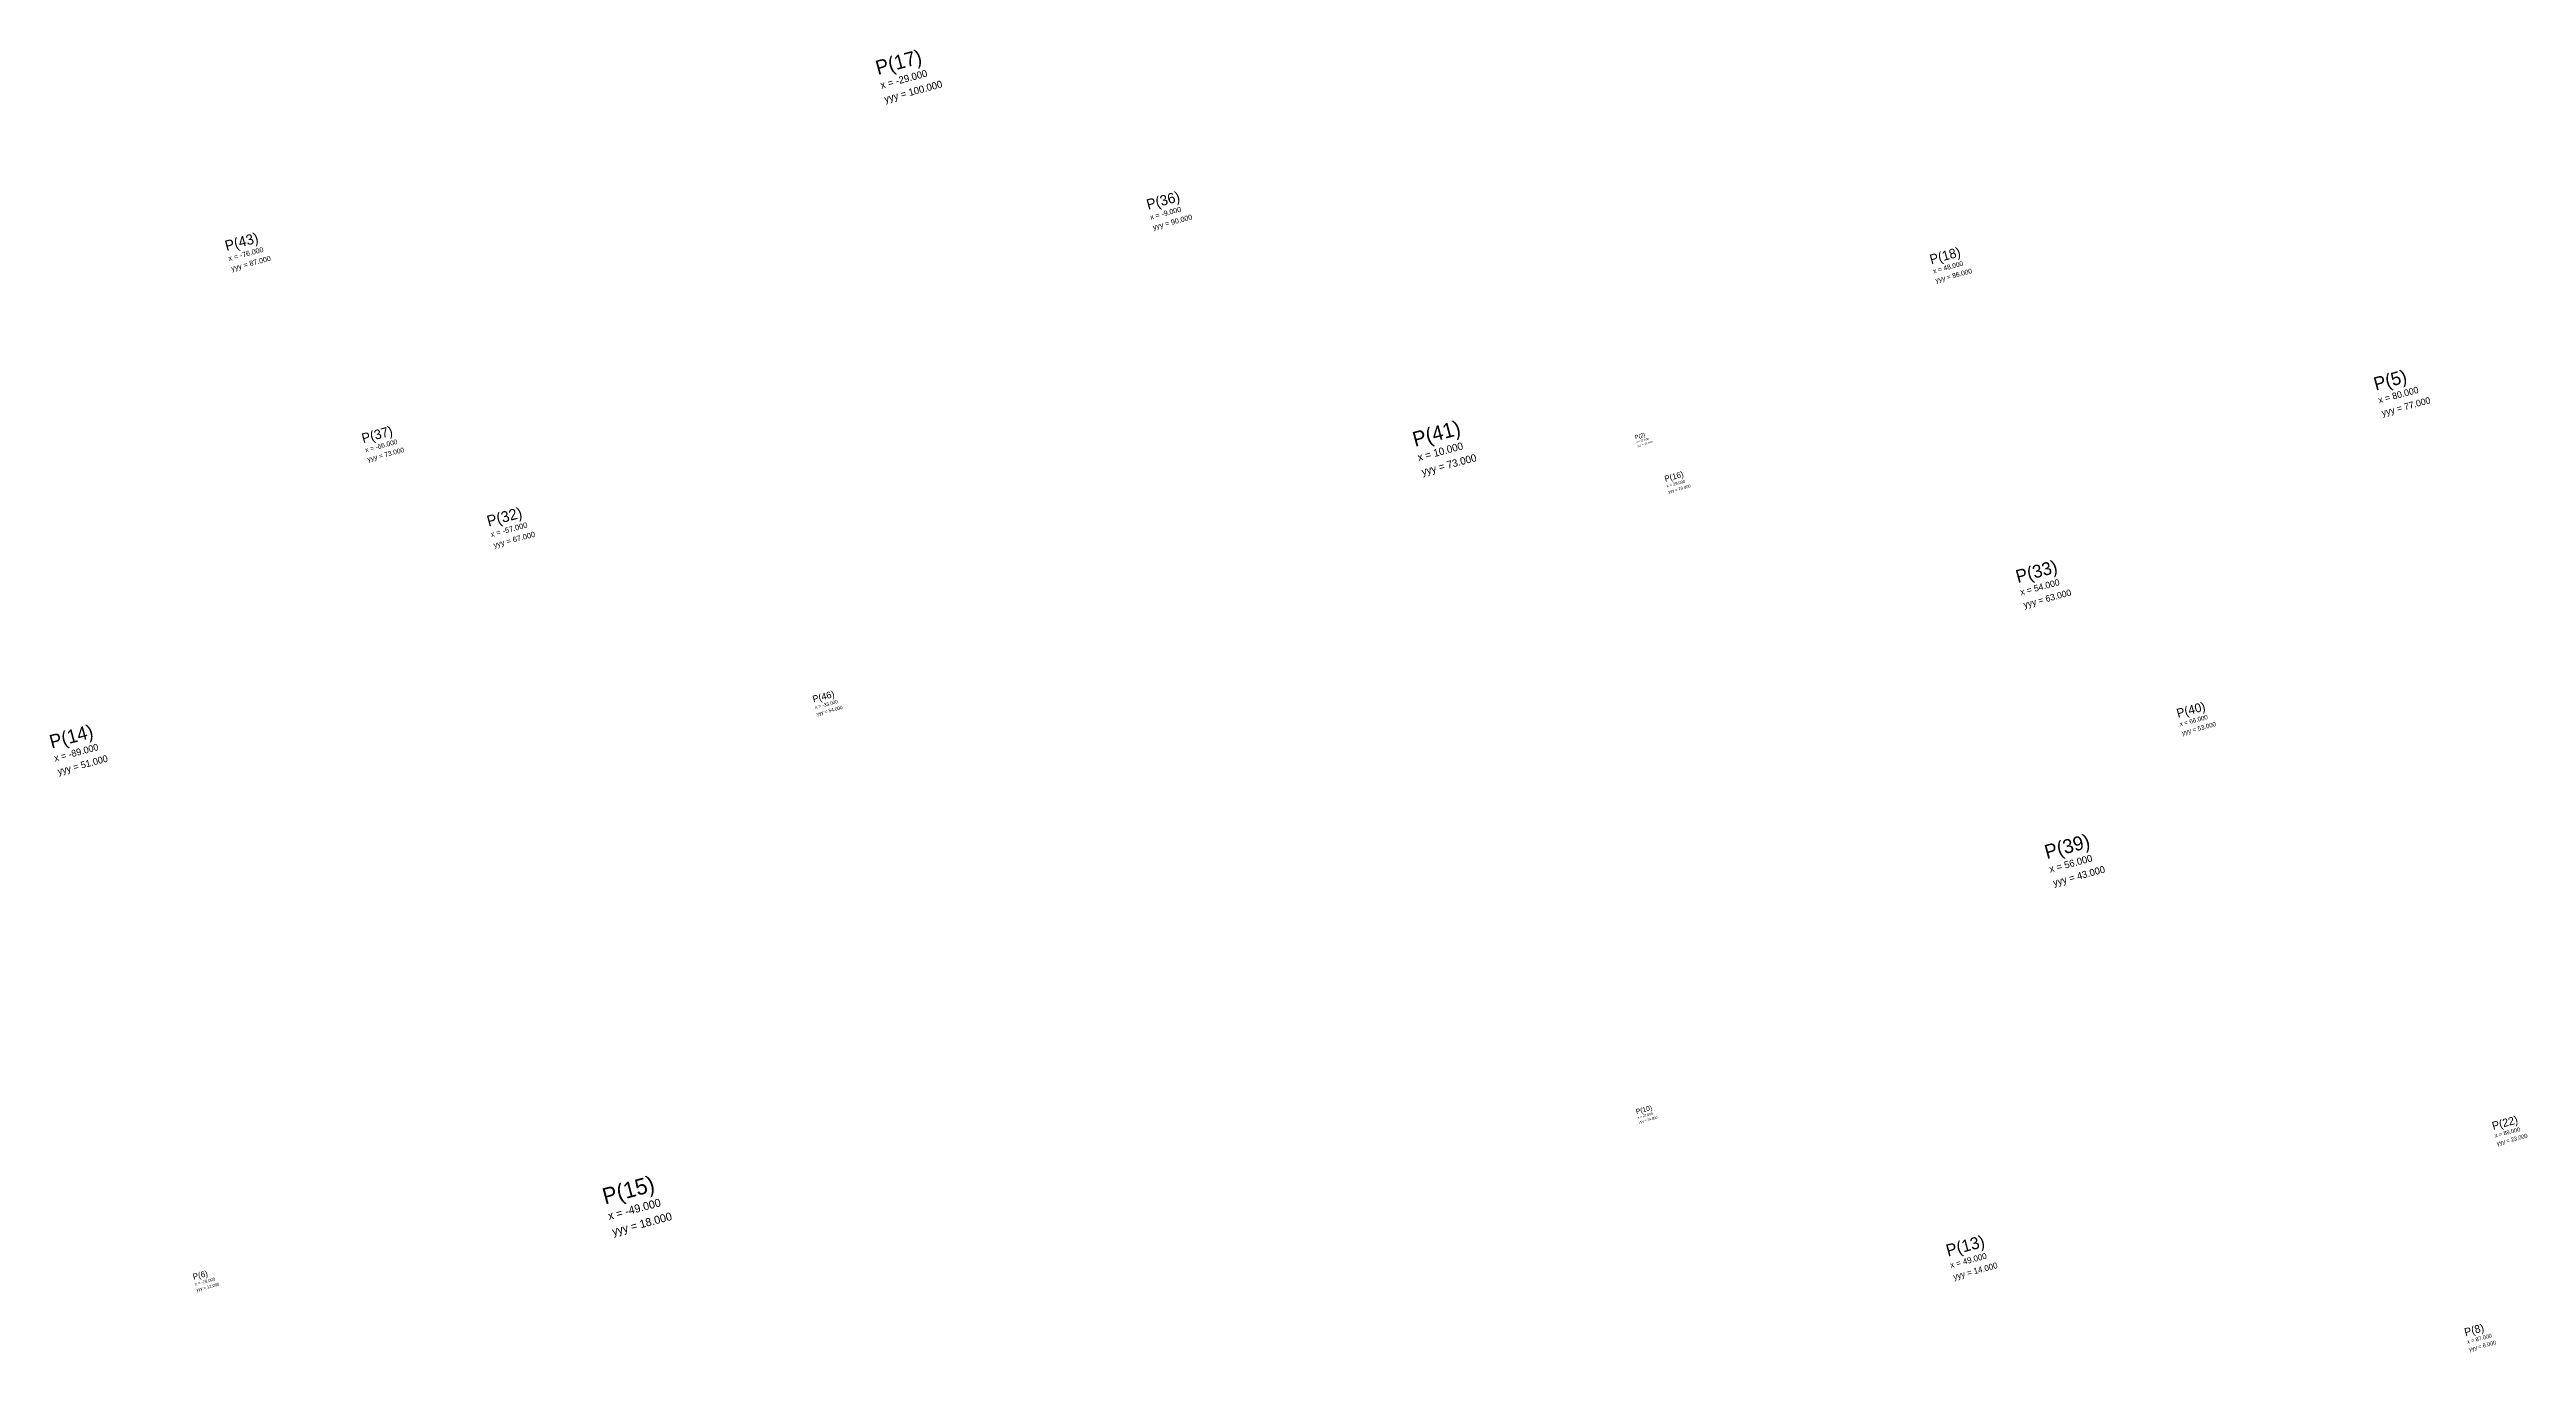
# Model space of a CAD drawing. Header units: metres. Extents: x -89 to 105, y -95 to 101.
# Drawn here: x -87.9 to 92.1, y 6.4 to 101.1 of the extents above; entities that cross this region are included whole.
import ezdxf

# ---------------------------------------------------------------- set-up
doc = ezdxf.new("R2010")
doc.units = ezdxf.units.M

# ---------------------------------------------------------------- blocks, each defined once
blk = doc.blocks.new('FLAG')
at = {"color": 3}
blk.add_attdef('NAME', (0.5, -0.5), '', height=0.5, dxfattribs=at)
at = {"color": 4}
for tag, p in [('XPOS', (0.5, -1)), ('YPOS', (0.5, -1.5))]:
    blk.add_attdef(tag, p, '', height=0.25, dxfattribs=at)

msp = doc.modelspace()

# ---------------------------------------------------------------- block references
at = {"rotation": 15}
for p, xscale, yscale, zscale, values in [((-29, 100), 2.0773803457653246, 2.0773803457653246, 2.0773803457653246, {'NAME': 'P(17)', 'XPOS': 'x = -29.000', 'YPOS': 'yyy = 100.000'}), ((-9, 90), 1.504105160810859, 1.504105160810859, 1.504105160810859, {'NAME': 'P(36)', 'XPOS': 'x = -9.000', 'YPOS': 'yyy = 90.000'}), ((-76, 87), 1.5064061480084348, 1.5064061480084348, 1.5064061480084348, {'NAME': 'P(43)', 'XPOS': 'x = -76.000', 'YPOS': 'yyy = 87.000'}), ((48, 86), 1.3897318580820905, 1.3897318580820905, 1.3897318580820905, {'NAME': 'P(18)', 'XPOS': 'x = 48.000', 'YPOS': 'yyy = 86.000'}), ((80, 77), 1.9164696432293054, 1.9164696432293054, 1.9164696432293054, {'NAME': 'P(5)', 'XPOS': 'x = 80.000', 'YPOS': 'yyy = 77.000'}), ((10, 73), 2.1564045055926346, 2.1564045055926346, 2.1564045055926346, {'NAME': 'P(41)', 'XPOS': 'x = 10.000', 'YPOS': 'yyy = 73.000'}), ((-66, 73), 1.3957840696970418, 1.3957840696970418, 1.3957840696970418, {'NAME': 'P(37)', 'XPOS': 'x = -66.000', 'YPOS': 'yyy = 73.000'}), ((27, 73), 0.5806075593790858, 0.5806075593790858, 0.5806075593790858, {'NAME': 'P(2)', 'XPOS': 'x = 27.000', 'YPOS': 'yyy = 73.000'}), ((29, 70), 0.861490642402037, 0.861490642402037, 0.861490642402037, {'NAME': 'P(16)', 'XPOS': 'x = 29.000', 'YPOS': 'yyy = 70.000'}), ((-57, 67), 1.5864228446228088, 1.5864228446228088, 1.5864228446228088, {'NAME': 'P(32)', 'XPOS': 'x = -57.000', 'YPOS': 'yyy = 67.000'}), ((54, 63), 1.8725330825755921, 1.8725330825755921, 1.8725330825755921, {'NAME': 'P(33)', 'XPOS': 'x = 54.000', 'YPOS': 'yyy = 63.000'}), ((-33, 54), 0.9860368044543197, 0.9860368044543197, 0.9860368044543197, {'NAME': 'P(46)', 'XPOS': 'x = -33.000', 'YPOS': 'yyy = 54.000'}), ((66, 53), 1.2943029320990167, 1.2943029320990167, 1.2943029320990167, {'NAME': 'P(40)', 'XPOS': 'x = 66.000', 'YPOS': 'yyy = 53.000'}), ((-89, 51), 1.9678388384370533, 1.9678388384370533, 1.9678388384370533, {'NAME': 'P(14)', 'XPOS': 'x = -89.000', 'YPOS': 'yyy = 51.000'}), ((56, 43), 2.042508975445856, 2.042508975445856, 2.042508975445856, {'NAME': 'P(39)', 'XPOS': 'x = 56.000', 'YPOS': 'yyy = 43.000'}), ((27, 24), 0.7077743834761288, 0.7077743834761288, 0.7077743834761288, {'NAME': 'P(10)', 'XPOS': 'x = 27.000', 'YPOS': 'yyy = 24.000'}), ((89, 23), 1.1662013545541323, 1.1662013545541323, 1.1662013545541323, {'NAME': 'P(22)', 'XPOS': 'x = 89.000', 'YPOS': 'yyy = 23.000'}), ((-49, 18), 2.3446946738215053, 2.3446946738215053, 2.3446946738215053, {'NAME': 'P(15)', 'XPOS': 'x = -49.000', 'YPOS': 'yyy = 18.000'}), ((49, 14), 1.739977311721528, 1.739977311721528, 1.739977311721528, {'NAME': 'P(13)', 'XPOS': 'x = 49.000', 'YPOS': 'yyy = 14.000'}), ((-78, 12), 0.8728734731884513, 0.8728734731884513, 0.8728734731884513, {'NAME': 'P(6)', 'XPOS': 'x = -78.000', 'YPOS': 'yyy = 12.000'}), ((87, 8), 1.1395158778719363, 1.1395158778719363, 1.1395158778719363, {'NAME': 'P(8)', 'XPOS': 'x = 87.000', 'YPOS': 'yyy = 8.000'})]:
    msp.add_blockref('FLAG', p, dxfattribs=dict(at, xscale=xscale, yscale=yscale, zscale=zscale)).add_auto_attribs(values)

doc.saveas('drawing.dxf')
